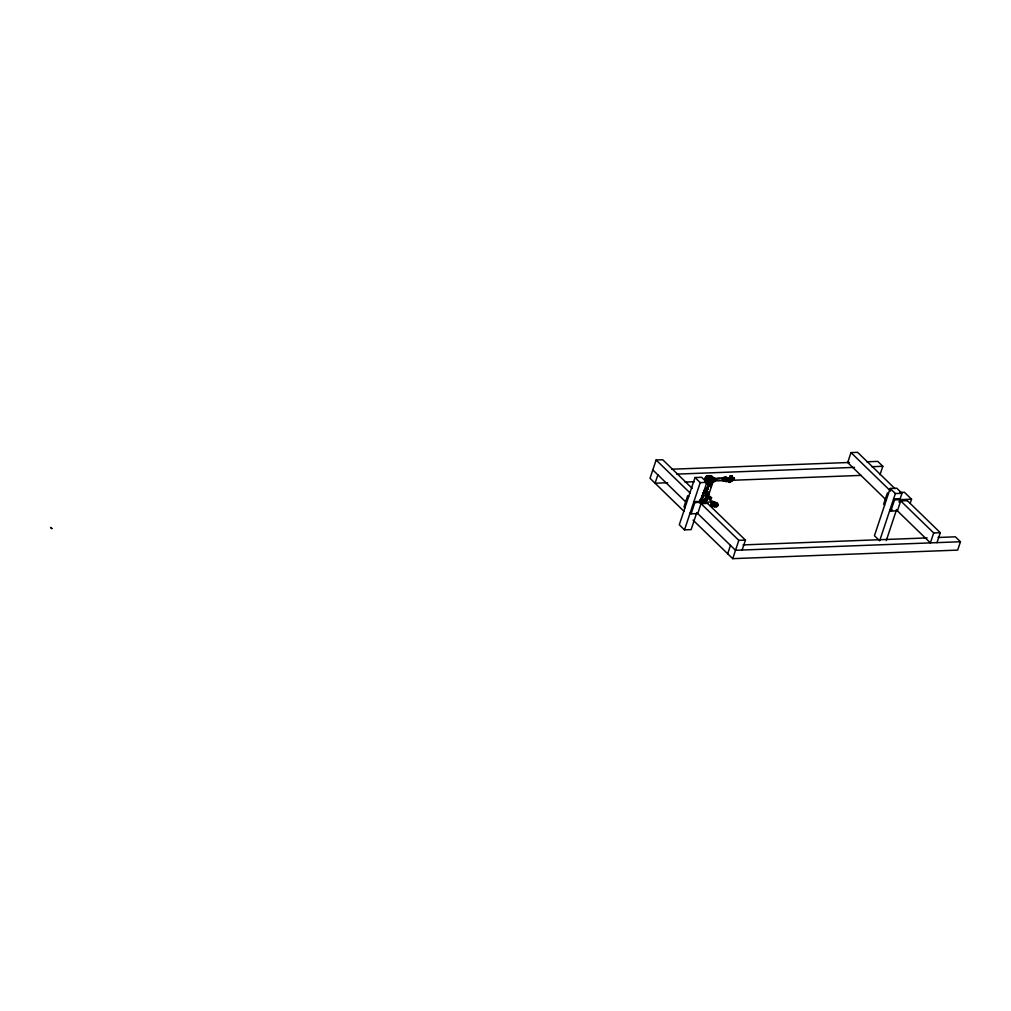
<?xml version="1.0" encoding="UTF-8"?>
<svg xmlns="http://www.w3.org/2000/svg" width="1011" height="1011" viewBox="0 0 1011 1011"><rect width="100%" height="100%" fill="white"/><g stroke="black" fill="none" stroke-linecap="round" stroke-linejoin="round"><path stroke-width="1.5" d="M706.563 493.621L705.4 493.595M707.182 497.993C707.005 498.221 706.007 497.488 707.144 498.461C706.954 502.113 702.203 498.335 703.921 502.025M711.163 486.607L709.949 486.304L711.365 486.607M712.085 483.422C711.428 487.289 712.136 479.644 709.381 481.944M712.818 482.487C713.324 480.149 713.728 484.143 711.302 481.628M728.008 480.364C729.626 480.276 729.929 478.923 729.955 478.999M732.47 477.154C732.318 486.316 727.92 476.143 729.828 479.201C725.772 479.871 729.929 481.577 730.157 477.786M714.006 504.868C714.246 502.77 713.273 510.391 711.112 504.944M714.524 506.018C714.815 506.321 711.403 505.513 714.095 504.085L717.33 503.44L717.342 504.906L715.472 506.031L714.954 505.374L715.99 505.803L717.342 504.438L716.433 503.023L717.14 504.375M713.678 480.68L714.689 480.667L714.878 479.277L713.412 478.519L714.84 479.214L714.019 480.958L714.878 479.201L712.123 476.965L714.057 480.061M724.647 479.795L724.521 478.911M727.162 478.216C725.203 480.73 727.882 480.263 727.768 478.923C728.375 480.402 725.582 481.754 725.62 480.137M725.734 480.238L726.871 480.465A1.314 0.897 -45.8 0 0 727.718 478.519C729.993 477.445 727.933 478.494 728.451 480.2C733.329 478.291 725.949 480.212 732.305 476.611L730.422 482.285L729.222 482.335L728.425 481.565L730.321 475.89L731.812 476.13L729.917 482.285L729.196 482.298L731.067 475.865L732.305 476.611L730.384 482.26L729.07 481.767M705.931 489.867C709.229 493.33 703.517 489.488 708.635 486.064L709.128 484.648A1.87 1.264 -45.8 0 1 708.218 483.157L707.473 483.827M711.251 484.408A1.744 1.188 -45.8 0 0 711.517 484.042L710.847 482.651A1.479 0.998 -45.8 0 0 709.318 483.865L710.67 484.964A1.997 1.302 -42.6 0 1 711.352 484.964C709.747 486.013 711.453 485.103 711.137 481.805M728.893 481.552L731.471 476.206L729.31 482.272L730.119 479.441L729.512 478.102L728.666 478.494L729.07 479.947L729.411 478.279L728.88 479.934L730.005 479.795L728.88 480.465L729.209 478.304L729.424 480.086L728.324 479.96L730.132 477.495L728.893 478.228L729.891 478.393L729.866 479.998L728.236 479.947M706.98 497.463L706.057 497.45L707.131 497.917L706.474 498.827A2.313 1.731 -58.8 0 1 705.893 498.928C704.844 498.41 708.205 496.275 707.169 498.196M729.866 477.508L730.321 479.644L729.677 478.14C727.478 478.329 730.523 479.859 729.032 478.759C728.147 482.02 730.157 478.797 728.956 478.14C730.637 479.492 728.565 480.301 728.135 478.19C729.765 478.026 728.779 478.026 729.07 478.949C729.5 479.972 732.179 479.644 732.748 479.972C731.926 478.633 731.496 481.211 732.154 479.479M704.755 501.481C704.755 501.203 704.718 501.785 703.985 500.521A2.679 1.82 -45.8 0 0 704.882 499.914C699.89 501.81 709.166 500.546 707.03 499.813A2.313 1.605 -38.2 0 1 704.629 501.304L703.858 500.9A1.643 0.986 87.8 0 1 704.338 502.012M706.462 478.494C710.303 480.73 705.564 477.04 707.801 478.709M706.55 499.055L707.169 498.954M728.868 480.389C732.697 478.999 725.544 480.958 729.449 478.115M703.378 500.154L703.479 500.407A2.313 1.415 -42.7 0 0 703.643 500.976L705.122 502.088M702.316 502.315L703.1 500.799L703.846 502.315L704.187 501.481L702.696 501.178M706.411 497.551L706.108 498.12L707.119 497.778M726.543 479.429C722.006 478.494 729.437 478.772 728.425 478.152C731.13 483.207 727.718 474.311 731.85 476.623M716.344 503.238L716.824 504.123M729.411 480.276C730.966 477.634 727.768 480.604 729.108 479.859C729.019 475.486 724.887 483.144 727.996 479.783C728.147 477.306 723.813 477.255 725.38 480.149M729.5 482.209C728.388 480.693 730.043 482.79 729.626 481.514L731.547 475.878L729.348 482.26L730.258 479.58L729.437 480.743L728.375 480.212L728.602 478.304L729.411 478.38L728.817 480.162L729.285 479.719L729.209 478.165L729.626 479.821L728.097 480.099M728.299 480.035C729.904 478.127 728.438 481.072 729.007 478.329C728.754 480.478 728.615 480.907 729.702 478.784C729.386 481.779 729.474 477.066 727.844 479.1C729.55 476.459 729.487 483.233 724.862 481.35L722.145 479.821L723.522 481.16L725.14 481.009L723.472 480.149L724.419 480.895M714.916 480.111C712.907 482.955 716.357 477.874 713.829 478.772M729.146 480.452C728.843 479.682 730.41 478.026 724.735 478.949L724.192 480.857M713.21 481.982L713.627 481.324M713.286 477.976L712.629 477.394L713.475 478.165A1.643 0.986 87.8 0 1 714.17 480.2A1.643 0.986 87.8 0 1 713.109 481.375L713.4 481.4M729.98 479.53C728.286 476.762 727.895 480.907 730.056 479.783M728.805 478.178C727.844 481.982 730.498 479.479 728.88 478.734C729.007 477.432 728.539 480.693 729.133 478.329C727.743 476.585 729.31 481.83 728.729 478.607C726.644 478.342 730.953 479.05 728.817 479.972C729.576 478.974 727.945 478.721 728.35 478.443C729.778 477.495 729.866 481.299 728.539 478.784C730.245 478.734 726.302 480.806 730.258 479.189M708.142 483.473L709.735 484.876M707.334 491.927L706.209 490.916L706.828 490.613A1.656 1.125 -45.8 0 0 704.313 490.449L704.048 491.131A1.731 1.175 -45.8 0 0 704.465 492.028L703.466 492.698L704.111 493.292M710.303 481.855L708.938 482.715L708.749 484.206A1.744 1.188 -45.8 0 0 709.242 485.053L708.016 486.24L708.989 486.076M708.686 485.95L708.066 486.215L709.267 485.507M713.071 482.449C713.223 481.413 709.444 483.422 712.047 484.408M723.952 478.532L726.214 479.378A1.327 0.897 -45.8 0 0 726.858 480.844A1.327 0.897 -45.8 0 0 728.11 478.961C728.35 480.958 729.715 479.265 728.16 478.696C728.337 479.998 729.828 479.745 729.752 478.923M729.361 478.329C727.68 478.557 729.399 478.064 729.222 478.734C725.873 479.884 732.545 477.495 728.678 478.216M729.626 479.669C729.171 478.039 727.528 480.099 729.297 478.115M729.335 478.405C728.097 479.846 728.918 478.355 727.882 478.797M729.184 478.43L729.285 478.81M708.243 481.868L708.003 483.523M742.125 550.035L745.436 540.101L704.528 500.47L704.225 499.27M712.212 504.906L714.512 506.726L714.916 503.554L716.458 503.099L714.802 502.972L714.638 504.211M728.779 478.393C729.095 482.298 727.326 476.611 730.182 477.748M731.256 478.721L730.233 482.234L732.267 476.585L731.661 476.156M731.825 480.301C733.063 478.734 729.651 479.416 732.507 479.618M731.572 478.595L732.571 477.862L731.699 480.415L730.485 478.961L730.991 479.732L734.049 479.707L733.834 480.339C728.008 480.73 735.326 478.077 733.834 480.339M732.052 477.558L733.165 479.694L733.379 479.062M732.444 480.187L732.229 479.669M732.318 477.824L731.699 479.227L732.937 478.494M732.507 479.871C731.206 480.225 731.888 478.898 730.94 479.58L731.244 478.873C734.289 478.848 731.319 477.495 731.774 477.963M732.154 480.01L732.558 480.528L732.596 479.505L731.711 481.034L732.962 477.634L732.646 479.176L732.52 478.254L731.231 479.138L731.901 480.25M732.343 479.189L730.814 477.356M732.457 478.595L732.47 479.075M727.907 478.974C729.285 479.618 727.313 479.151 730.258 479.58M726.05 478.936L724.217 478.519L726.378 477.824A1.415 0.96 -45.8 0 1 727.023 477.837L727.68 479.024A1.516 1.024 -45.8 0 0 726.328 480.023L726.214 480.819A1.516 1.024 -45.8 0 0 726.77 481.413L727.339 481.388A1.516 1.024 -45.8 0 0 728.185 478.873L728.982 478.468M712.06 484.534L707.422 499.017L704.541 501.115L703.568 500.243L704.629 499.763A2.831 1.921 -45.8 0 1 704.124 500.142L703.959 499.838M713.248 481.413L712.186 482.955L710.19 482.045M730.915 478.304C732.722 478.797 729.677 479.353 731.951 479.985M731.471 480.149L732.103 477.773M731.408 479.682L731.408 478.582L734.454 478.456L730.877 479.189L731.61 479.239M731.61 479.922L731.282 479.972M707.409 495.377C707.473 501.62 708.698 487.251 706.853 497.008M730.852 478.481L730.637 479.391L732.899 479.441M732.432 478.203L730.94 477.356M704.983 481.716L705.122 478.317L706.398 476.143L710.682 475.625L713.551 478.494L709.318 478.987L708.054 481.16L707.915 484.56L708.875 484.812L706.841 482.841M708.231 484.635L707.826 480.945L709.33 478.393M707.46 496.73L707.397 496.237M729.335 479.795C728.501 478.494 727.566 479.012 730.688 479.075M728.413 479.694C729.778 478.342 726.669 478.734 730.233 479.492M700.863 501.924C703.694 501.62 703.163 487.201 707.371 490.322M709.216 484.155L711.062 482.411L711.934 484.408M727.414 480.339C724.015 480.794 729.335 474.525 723.598 477.394C726.037 480.503 725.14 482.184 724.053 477.748C722.284 478.051 722.726 481.135 723.724 480.693M711.858 477.091C713.564 477.596 710.404 476.093 712.502 477.331A19.639 11.753 87.8 0 0 711.213 476.446L709.621 476.446L711.112 476.345A19.664 11.766 87.8 0 1 712.793 477.71L714.423 478.216L714.587 479.593L713.854 482.108L712.881 481.881M729.057 478.645C725.557 483.018 730.321 475.17 726.631 480.667M712.351 505.007L713.703 506.246L714.512 504.085L714.221 506.17L712.477 505.235M728.741 479.682L728.956 479.075M714.196 480.49A1.415 0.847 87.8 0 0 715.396 480.857A1.415 0.847 87.8 0 0 715.561 478.885A1.415 0.847 87.8 0 0 714.373 478.519L714.815 480.137L713.867 480.882M728.211 478.203L727.377 478.203L727.819 478.999L725.772 478.317L724.394 481.122L722.916 479.694M705.438 500.736L705.615 500.344M727.073 480.25C727.124 478.367 728.425 479.404 728.994 478.355M729.171 479.214L730.776 475.878L728.792 481.868L730.485 475.941L729.879 479.479M706.221 498.954A2.97 2.022 -45.8 0 0 706.664 497.88L707.03 497.993M706.512 491.207L706.057 490.31L704.667 490.98A1.479 0.998 -45.8 0 1 706.259 489.716L706.462 489.653A1.327 0.897 -45.8 0 1 706.07 491.51A1.327 0.897 -45.8 0 0 706.424 489.716L706.462 489.653A1.327 0.897 -45.8 0 0 704.642 490.461A1.327 0.897 -45.8 0 0 705.185 491.851A1.327 0.897 -45.8 0 1 704.667 490.487A1.327 0.897 -45.8 0 1 706.449 489.741L706.209 489.564M711.112 484.282A1.731 1.175 -45.8 0 0 711.378 483.915L710.998 482.222L711.087 484.117M711.276 483.94C711.479 481.577 707.7 483.094 710.051 481.906M728.678 478.936C727.971 477.533 731.269 479.669 725.039 479.239C723.042 475.663 728.83 479.568 727.452 478.051M712.616 482.424C712.186 484.357 714.069 475.183 713.235 482.487M713.678 481.552L713.159 481.552M707.649 482.626C707.599 479.859 707.018 485.305 707.7 483.473M708.269 483.561L709.507 481.868M724.71 478.064C724.824 478.683 723.788 478.443 725.127 477.849M725.001 479.088L725.329 479.871A1.314 0.897 -45.8 0 1 726.264 477.976C723.484 481.059 728.666 477.205 725.418 478.721C724.887 480.667 728.261 476.75 726.77 479.024M705.476 499.763A2.856 1.934 -45.8 0 1 704.591 500.407L703.1 502.404M714.802 480.111L714.335 478.569M706.651 490.284L706.285 491.093M706.601 483.359L709.254 484.876L707.22 483.435M702.594 500.281L703.15 500.066M706.411 498.916L705.387 500.306L704.01 500.079A2.717 1.845 -45.8 0 0 704.553 499.813L704.414 499.573M705.122 501.924A1.428 0.847 87.8 0 0 704.136 500.963L703.947 500.584M705.691 490.044L704.97 491.258L705.792 489.931M705.741 490.221L705.173 491.093L705.4 490.221M705.337 500.71L704.048 500.824L704.338 500.218M705.514 490.209C703.264 492.344 707.649 491.725 706.348 490.07M706.462 490.866L706.424 490.108L706.714 490.929A1.731 1.175 -45.8 0 1 706.057 491.763M706.853 490.689L706.31 490.145L706.765 490.626A1.567 1.062 -45.8 0 0 706.007 489.375A1.567 1.062 -45.8 0 0 704.313 490.765M706.436 499.725L706.487 499.295M708.66 484.635L708.964 483.334A1.656 1.125 -45.8 0 1 711.504 483.473L711.011 483.966A1.327 0.897 -45.8 0 0 710.695 482.462A1.479 1.175 -81 0 1 711.201 482.462L710.657 482.715M709.267 482.651L708.458 484.004L709.229 482.74M706.095 490.474L708.673 483.65M708.66 483.89L709.179 484.737A1.858 1.264 -45.8 0 1 708.345 483.119A1.858 1.264 -45.8 0 1 710.367 481.59A1.858 1.264 -45.8 0 1 711.264 483.119L711.466 483.865M705.918 478.102C706.411 475.006 711.049 477.609 709.545 476.434C705.627 474.627 704.275 482.083 707.7 480.933C706.31 479.037 710.114 481.438 707.7 480.933M710.063 483.561C709.709 484.433 709.874 482.007 711.251 483.966M710.114 483.081L709.823 483.978M710.645 483.258C712.54 481.261 709.33 482.146 711.302 482.146M710.291 484.812L710.291 484.812A1.567 1.062 -45.8 0 1 708.926 483.776L708.926 483.612M710.101 483.41C710.948 481.059 711.15 482.942 711.264 482.449M711.251 482.576L711.264 483.688M708.926 483.776A1.567 1.062 -45.8 0 1 710.885 482.272L711.466 483.283M712.325 482.007L712.894 482.095M711.491 504.957C717.102 509.557 711.883 499.8 714.903 504.413C720.034 501.355 718.012 508.925 714.208 506.486L713.336 505.386L713.766 506.031M714.031 503.175C712.667 503.743 715.914 501.987 717.039 503.478L714.385 504.363L713.437 503.491M717.052 504.299L716.748 505.273L717.595 505.083M724.925 478.822L724.154 478.026A1.327 0.784 86.3 0 0 725.013 478.86L725.203 479.088M724.584 478.013L724.369 478.683M724.836 479.505L725.544 479.732A1.327 0.897 -45.8 0 1 725.961 478.797C724.306 477.205 727.174 478.607 724.862 481.35M726.479 477.887L725.519 479.694L726.707 478.911M728.046 479.227L728.83 478.595L727.503 480.048M729.563 479.29L729.31 479.505M714.739 478.898L714.878 480.301M703.782 492.319L704.705 492.547M712.035 483.207C710.076 482.032 712.401 479.896 712.452 481.59M726.214 478.127L725.367 479.062L726.088 479.833M730.106 478.873L728.135 478.974A1.327 0.897 -45.8 0 0 726.189 479.378C726.656 477.167 726.29 479.543 726.037 478.835M728.805 478.709L728.514 479.568M727.465 479.29C728.489 480.263 726.606 478.152 728.046 478.393M717.039 503.478L716.521 503.137A1.403 0.948 -45.8 0 0 715.876 503.112M714.6 504.097L715.839 503.01A1.327 0.897 -45.8 0 1 716.635 504.021A1.327 0.897 -45.8 0 0 716.824 503.781L716.9 503.983M727.212 478.734L726.997 478.102A1.314 0.897 -45.8 0 0 725.456 479.707L725.329 479.871M728.741 478.43L728.274 479.707M727.048 478.759L727.528 478.595M725.772 479.05L726.1 478.001M712.25 504.287L713.892 503.01L712.831 505.285M730.751 477.938L734.188 478.19L734.251 479.088L730.94 479.58M732.28 478.38L732.621 478.81M710.202 480.907L709.975 481.046M724.672 478.81L724.938 479.378M714.587 505.361L714.537 504.148A1.327 0.897 -45.8 0 1 715.952 502.922M724.912 480.971L725.936 478.911L725.38 480.364L723.522 479.96M706.537 496.527L707.321 496.553M713.526 505.753L713.766 503.01L714.423 504.54A1.327 0.897 -45.8 0 1 714.992 503.604L715.371 503.276M709.987 476.686L709.52 477.773M717.216 504.615L716.18 505.677A1.327 0.897 -45.8 0 1 715.358 505.652L715.358 505.652M710 476.598L707.46 476.371M725.885 479.416L725.683 478.519L724.735 478.961M732.773 479.126L731.724 477.609M728.83 479.315L728.527 478.696M703.707 501.254L703.542 501.974M713.526 478.607L713.703 478.481A1.428 0.847 87.8 0 1 714.777 478.797A1.428 0.847 87.8 0 1 714.777 480.718A1.428 0.847 87.8 0 1 713.64 480.819L713.678 480.781A1.415 0.847 87.8 0 0 714.84 480.579A1.415 0.847 87.8 0 0 714.638 478.607A1.415 0.847 87.8 0 0 713.463 478.797M713.652 478.645L714.499 478.544M713.121 503.137L714.385 504.363M714.562 504.957L714.676 504.653A1.403 0.948 -45.8 0 1 715.017 503.705L716.293 503.402L715.624 504.072M724.483 478.873L723.99 477.874M722.536 479.808L723.686 480.187L723.51 478.481M724.622 481.122L722.916 479.467M723.269 479.783C724.47 482.057 724.697 478.013 722.827 477.799M723.851 479.985L724.154 480.604L724.28 478.519M725.544 479.315L727.794 478.544A1.314 0.897 -45.8 0 0 725.784 479.353A1.314 0.897 -45.8 0 0 726.858 480.478L727.124 480.503M727.705 480.061L728.034 479.543M728.211 478.936L727.503 478.633L727.92 479.29M726.201 478.317L725.683 478.721A1.327 0.897 -45.8 0 0 725.317 479.568L725.291 480.415M726.138 479.985L726.403 479.163M729.323 479.909L729.904 479.77M724.053 477.786L723.459 478.241M731.8 478.456L731.193 478.19L733.796 477.811L733.582 478.443L733.531 477.546L731.673 477.672M707.283 491.523L707.334 490.651M728.362 478.43L728.375 479.163L728.425 478.393M729.752 479.214L730.056 479.151M730.258 482.222L732.128 476.522L731.079 479.037M731.876 479.656C731.787 478.329 730.397 479.669 731.876 479.189L731.496 479.53M731.446 478.709L731.926 478.987M714.006 504.969L713.273 506.284L711.934 505.02M724.647 479.833L724.192 481.046L723.383 480.705M727.44 478.228L726.593 478.393L727.693 478.342M712.54 504.312C714.069 502.644 712.11 502.416 711.441 504.249M727.857 479.745L727.756 478.923M706.234 493.507L706.676 494M707.915 477.078L709.33 477.799L707.953 477.066M710.619 486.278L711.327 486.885M714.259 479.555L714.701 478.683L722.865 478.001M732.356 479.34L731.218 477.799M709.596 477.382L708.332 481.666M727.718 478.645L727.629 479.631L727.225 478.999A1.327 0.897 -45.8 0 0 726.214 477.874A1.327 0.897 -45.8 0 0 725.178 479.682L725.013 479.1M706.727 491.131L706.752 490.398M726.871 480.49L726.315 479.53M707.46 483.132L707.46 483.132A11.576 11.475 -26.9 0 1 706.285 482.449L706.196 482.386M730.776 480.288L730.157 482.234M700.105 501.241L700.939 498.928M706.095 493.204L709.836 483.511M729.588 478.835L730.624 476.017M709.507 484.509L710.316 482.702M729.917 482.196L731.522 476.383L730.776 475.878M703.656 502.101L703.669 500.976L703.492 501.797A1.656 1.125 -45.8 0 0 704.503 501.09L704.755 502.24M715.409 503.819L715.08 505.361M708.964 478.81C710.506 478.203 707.763 479.189 709.09 478.683M707.321 492.016L703.934 502.353M703.985 501.481L704.591 500.407M710.91 482.298L710.897 482.323A1.567 1.062 -45.8 0 1 711.137 484.155M707.548 482.79L706.171 482.184M708.269 482.576L708.799 482.437M703.53 501.481L704.187 501.481M710.834 482.563L710.809 482.613A1.479 0.998 -45.8 0 1 711.681 483.776L711.592 484.067M709.356 478.481L709.545 477.66A21.446 1.15 -73.1 0 0 709.671 476.914L709.532 476.826M712.869 506.296L713.475 504.059L711.795 503.187M726.593 480.452L727.604 478.734L727.478 479.58A1.314 0.897 -45.8 0 0 726.947 478.115L727.288 478.658L726.846 477.824M709.406 477.546L707.864 477.407M715.232 505.866L715.687 505.146A1.516 1.024 -45.8 0 1 716.963 504.021L717.532 503.996A1.516 1.024 -45.8 0 1 716.698 506.524L716.117 506.536A1.516 1.024 -45.8 0 1 715.561 505.955L715.207 505.551M712.11 503.971L713.084 502.353L715.27 503.958A1.403 0.948 -45.8 0 0 714.828 504.969M729.196 482.222L729.879 480.301L729.31 482.272M704.313 490.449L704.275 490.891A1.567 1.062 -45.8 0 0 705.122 492.054M707.51 495.428L707.751 494.644M711.832 504.224L712.578 502.909M712.54 504.198L713.058 503.402M703.441 493.431L704.528 492.825M729.79 482.083L732.116 476.56M706.929 478.759L707.725 478.43M706.828 478.633L708.243 478.949M709.267 478.784L708.938 479.821M709.583 476.611L709.179 477.773M730.511 478.405L731.092 476.522L730.321 475.89L730.966 476.345M707.675 479.265L706.752 478.241M729.512 482.07C731.509 479.441 730.119 475.777 732.002 476.32L729.955 482.298C727.68 481.615 733.24 472.2 730.182 478.974M714.992 504.944L715.346 503.958M731.964 476.51L731.383 478.468M703.365 501.09L702.885 502.379M706.803 496.831L708.825 491.725M731.067 475.865L729.158 481.906L731.155 476.295C724.66 490.815 734.555 473.818 730.751 476.13M729.563 482.007L731.433 476.32L729.626 482.07M692.194 488.364L662.736 459.752L656.126 459.992L650.035 478.304L684.118 511.427M657.87 474.841L655.077 483.207L667.664 482.727M699.978 503.036L706.853 482.361L701.621 477.293L695.012 477.546L679.291 524.785L684.51 529.865L691.132 529.612L696.528 513.373M684.51 529.865L700.231 482.613L695.012 477.546M707.649 503.39L701.04 503.642L697.729 513.575L691.12 513.828L694.86 502.568L693.9 501.646L700.522 501.393M700.067 500.281L700.901 499.548M701.103 501.532L701.735 499.775M702.102 500.47L702.329 499.763M702.481 503.617L703.113 503.162M702.658 503.668L702.948 502.796M703.378 501.81L703.669 500.976M712.654 482.803L711.946 482.272L713.324 478.19M713.551 478.468L712.287 482.449L711.226 481.501M710.607 500.584L711.542 497.741L710.24 496.477L707.296 496.591M710.442 506.145L711.845 501.924L706.752 496.97M713.513 502.429L712.843 504.413L711.782 503.377L712.439 501.393L714.17 502.404L712.439 501.393M713.513 504.388L712.439 503.352L713.096 501.368M711.668 504.893A1.567 0.935 87.8 0 0 713.058 505.866L713.084 505.829A1.567 0.935 87.8 0 0 713.197 503.415A1.567 0.935 87.8 0 0 711.731 503.705M714.208 506.486L714.903 504.413M716.685 503.061L716.913 503.554A1.327 0.897 -45.8 0 0 716.053 503.579L715.257 502.96L714.537 503.819M715.573 505.5L713.88 506.17L715.75 506.359L716.154 504.186M725.405 478.481L725.38 480.364M726.189 481.034L723.712 480.238M726.441 480.263L726.1 479.732M727.288 478.216L725.152 478.898M726.568 480.718L724.533 481.034L726.391 481.223L726.214 480.377M727.68 553.75L730.46 545.371M938.094 537.486L955.408 536.828L960.45 541.744L957.67 550.11L732.722 558.653L738.814 540.354L700.08 502.707M894.988 488.667L857.619 452.347L850.997 452.599L847.698 462.532L886.205 499.952M880.025 474.664L882.805 466.298L877.763 461.382L866.743 461.8M890.16 488.465L874.439 535.716L879.658 540.797L895.38 493.545L890.16 488.465L896.77 488.212L901.989 493.292L899.044 502.151M907.335 500.672L900.725 500.913L897.414 510.846L890.805 511.098L894.545 499.851L893.585 498.916L900.207 498.663M886.281 540.544L896.593 509.531M910.127 503.427L911.53 499.207L904.403 492.269L899.765 492.445M899.702 499.927L933.684 532.949L930.385 542.882L896.403 509.86M936.995 542.629L940.306 532.696L906.324 499.674M701.874 503.63L702.215 502.631M712.25 482.677L712.667 481.198M731.572 476.269L729.677 481.918L731.876 476.371M710.493 477.356L711.163 476.345L713.336 478.43M731.458 475.852L730.574 478.494L731.244 476.585M712.843 481.754L712.502 482.386M710.935 476.889L711.302 476.851M703.504 492.749L701.798 497.134M708.029 493.949L707.043 496.628M703.138 501.595L703.353 501.09M706.474 490.411L706.765 490.79A1.567 1.062 -45.8 0 1 706.082 491.675M723.092 478.456L723.345 478.304M723.522 481.16L724.141 480.276M707.346 478.569L707.473 478.203M700.471 500.963L700.307 499.56M707.182 478.089L706.879 478.898L707.359 478.266M705.451 490.562L705.147 490.752M704.983 491.081L705.337 490.348M710.341 482.929L709.52 483.978L710.101 483.296M704.945 496.262L707.826 489.021M700.345 500.344L704.212 490.689M707.978 483.043L708.003 482.98A1.896 1.201 -40 0 1 708.357 482.399L708.597 482.715M722.271 478.468L723.838 478.19L722.448 478.051M723.37 478.43L724.685 478.355M700.775 501.961L703.163 496.123M705.577 492.433C708.458 492.13 703.757 493.305 707.106 490.765A1.479 0.998 -45.8 0 0 706.259 489.716L706.323 489.728M712.565 481.375L711.567 481.59M711.238 503.2L712.553 502.745M704.313 492.243L704.035 493.065M726.403 478.165L727.023 478.317L726.239 478.001A1.314 0.897 -45.8 0 1 727.377 478.961L727.516 479.934L726.353 480.187M711.112 476.345L713.69 478.456M700.168 500.849L700.787 499.421M705.88 478.178L705.779 479.896M713.349 502.998L712.009 503.971M702.986 501.064C703.82 502.366 705.071 500.268 704.111 500.723M725.708 478.772L725.847 478.873A1.403 0.948 -45.8 0 0 725.481 479.833L725.671 479.985M726.517 479.682L726.795 479.05M726.125 477.571L724.356 477.925M731.421 475.954L729.272 481.906M731.977 478.532L732.432 478.266M731.699 480.857L732.962 477.811M731.041 479.138L730.94 478.569M727.452 478.86L726.909 478.949M703.403 500.23L702.67 500.154M708.231 484.876C709.406 483.915 707.321 485.04 708.762 486.177M708.787 484.459L709.128 484.926A1.731 1.175 -45.8 0 1 708.698 484.016M713.905 503.124L715.459 503.175M703.921 501.81L703.744 500.913M706.183 489.678L706.196 489.526A1.479 1.175 -81 0 1 706.55 489.564A1.567 1.062 -45.8 0 1 706.032 491.637M703.833 500.394L703.972 500.293M707.965 480.238L708.724 479.214M708.812 480.2L709.962 478.911L712.616 478.835M706.563 478.595L707.738 478.923M706.765 478.569L707.106 478.026L707.915 479.201M707.359 479.366L707.839 478.557M708.168 478.873L707.232 479.239M716.079 504.527L715.788 505.399M713.248 478.43L709.76 478.291M708.572 482.563L708.774 482.323A1.87 1.226 -44.1 0 1 709.28 481.83L709.482 481.716M712.679 481.337L711.668 481.956A2.186 1.479 -45.8 0 1 712.035 482.854L712.073 482.942M732.444 478.506L732.962 478.367M715.03 503.478L713.614 503.352M715.08 503.566L714.082 504.097M727.2 480.061L727.705 479.391M728.843 479.618L728.286 479.277M701.179 500.458L702.392 500.255M706.234 498.764A2.856 1.934 -45.8 0 0 706.601 497.677A2.275 1.542 -45.8 0 1 705.059 500.47A2.275 1.542 -45.8 0 1 702.797 499.725L703.075 500.003A2.022 1.377 -45.8 0 0 705.312 500.319A2.022 1.377 -45.8 0 0 706.499 497.867A2.186 1.302 -35.6 0 0 705.514 498.158L706.462 498.714M714.739 480.591L713.804 480.655M727.427 479.113L726.644 479.315M710.063 485.394L710.468 485.015A1.744 1.188 -45.8 0 0 710.847 484.787M713.728 480.111L712.667 481.767M729.891 478.81L729.348 479.252L730.144 478.039M708.218 483.157A1.87 1.264 -45.8 0 1 710.24 481.501A1.87 1.264 -45.8 0 1 711.201 483.056L711.656 482.828M708.901 484.699L708.509 484.459M711.415 482.538L711.87 482.121M705.691 499.788A2.022 1.377 -45.8 0 1 703.062 499.889L702.696 499.952M716.812 505.197L715.851 505.513M715.763 502.998L715.598 503.124A1.327 0.897 -45.8 0 1 716.47 503.112M714.196 506.094L712.97 505.639M708.155 488.262L707.978 488.427A2.085 1.289 -41.4 0 0 707.662 489.172L707.599 489.109A2.085 1.276 -41.5 0 1 707.902 488.364L708.155 488.161M715.169 505.171L714.044 505.184M702.835 500.976L703.176 499.826M712.667 503.137L713.728 503.44M711.87 476.497L714.423 478.216M726.871 478.822L725.986 479.846L727.01 480.313M714.6 480.743L713.943 480.705M730.018 478.228L730.422 477.786M703.795 501.153L703.77 501.127A2.275 1.377 -37.6 0 0 704.44 501.33L705.008 501.86M713.614 504.944L714.6 504.957M706.285 479.138L705.185 479.947L705.362 481.754M713.804 479.77L713.248 477.925M704.263 501.241L704.136 501.241A2.907 1.971 -45.8 0 1 702.253 499.977M725.633 478.658L725.633 478.671A1.403 0.948 -45.8 0 0 725.253 479.618L725.494 479.669M705.033 490.651L705.792 490.373M713.817 503.225L713.614 503.162A1.327 0.784 86.3 0 0 714.36 503.996L714.221 503.933M714.499 504.059L716.698 503.516M703.605 495.251L703.252 495.478A2.085 1.276 -41.5 0 0 702.948 496.211L703.024 496.414M715.485 502.707L712.957 502.518L715.674 502.176L715.826 503.503M709.583 478.355L713.387 478.254L712.591 478.203M699.764 501.001L700.762 500.875M724.407 481.097L723.623 480.516M704.338 493.191L703.327 493.242M699.941 500.938L700.648 500.875M708.193 476.307L709.722 476.257M702.797 499.712L702.86 499.737A2.275 1.542 -45.8 0 0 705.488 500.091M703.934 495.302L703.315 495.542A2.085 1.289 -41.4 0 0 703.011 496.287L703.011 496.363M671.696 469.218L849.442 462.457M676.738 474.121L854.497 467.373M871.798 466.716L882.805 466.298M719.933 478.468L716.483 478.582M724.255 479.808L725.102 479.555M731.294 480.035L732.748 479.972M684.965 482.07L694.405 481.716M713.286 480.996L722.726 480.642M726.783 480.351L727.225 478.898M730.587 480.339L861.145 475.385M700.231 482.613L706.853 482.361M708.066 482.411L708.774 482.323M705.274 492.37L704.389 492.155M705.665 497.968L711.542 497.741M706.929 498.764L706.588 498.777A2.275 1.542 -45.8 0 0 706.676 497.741M895.38 493.545L901.989 493.292M694.86 502.568L711.845 501.924M711.466 502.682L712.565 502.631M711.782 503.377L712.439 503.352M894.545 499.851L911.53 499.207M892.498 510.075L889.844 510.176L890.805 511.098M738.814 540.354L745.436 540.101M933.684 532.949L940.306 532.696M743.047 544.904L927.087 537.915M960.45 541.744L735.515 550.287L696.781 512.64M712.199 476.307L710.771 476.535L710.379 477.66L711.049 476.547M722.751 478.557L714.891 478.696L715.434 480.225L714.284 479.96M709.28 484.939L708.812 484.307L709.406 485.419M706.651 492.092L706.702 492.117A1.997 1.302 -42.6 0 0 706.019 492.054L705.729 492.521M703.504 493.216L704.174 491.258A1.744 1.188 -45.8 0 0 704.591 492.167M850.997 452.599L890.64 491.119M888.366 493.848L887.405 492.913L883.665 504.16L884.625 505.096M709.874 475.574L712.806 478.418M708.471 475.562L711.403 478.418M707.877 475.587L710.809 478.443M706.879 475.726L709.81 478.569M706.398 476.143L709.318 478.987M705.312 477.761L708.243 480.604M705.122 478.317L708.054 481.16M705.059 480.01L707.991 482.854M708.85 484.408L708.762 483.65M705.893 482.588L707.915 484.56M712.831 503.529L713.159 504.236M656.126 459.992L690.109 493.014M688.681 496.565L687.72 495.643L683.979 506.89L684.94 507.825M652.815 469.925L685.673 501.848M690.159 512.893L691.12 513.828M693.053 520.109L732.722 558.653M50.879 527.489L52.016 528.589M50.55 527.502L51.687 528.601M713.589 478.329L713.526 478.241A1.643 0.986 87.8 0 0 712.351 478.911M711.58 481.628L711.946 482.272M716.205 502.96L716.647 503.642M703.492 500.913L703.669 502.277M706.373 498.031L706.373 497.955A2.022 1.377 -45.8 0 1 706.234 498.815M705.071 492.016A1.567 1.062 -45.8 0 1 704.44 490.348A1.567 1.062 -45.8 0 1 706.563 489.501M706.866 491.156A1.744 1.188 -45.8 0 1 706.196 491.889M715.017 505.032A1.327 0.897 -45.8 0 1 715.434 504.034M706.563 497.728A2.275 1.542 -45.8 0 1 706.247 499.194M705.236 500.066A2.022 1.377 -45.8 0 1 702.999 499.813M710.278 484.623A1.327 0.897 -45.8 0 1 709.103 483.801A1.327 0.897 -45.8 0 1 710.695 482.462M706.373 497.741A2.022 1.377 -45.8 0 1 706.082 499.295M708.749 494.379C708.863 496.692 707.927 492.509 708.837 494.379M716.218 505.968A1.327 0.897 -45.8 0 0 717.456 504.097A1.327 0.897 -45.8 0 0 715.535 504.514A1.327 0.897 -45.8 0 0 716.218 505.968"/></g></svg>
